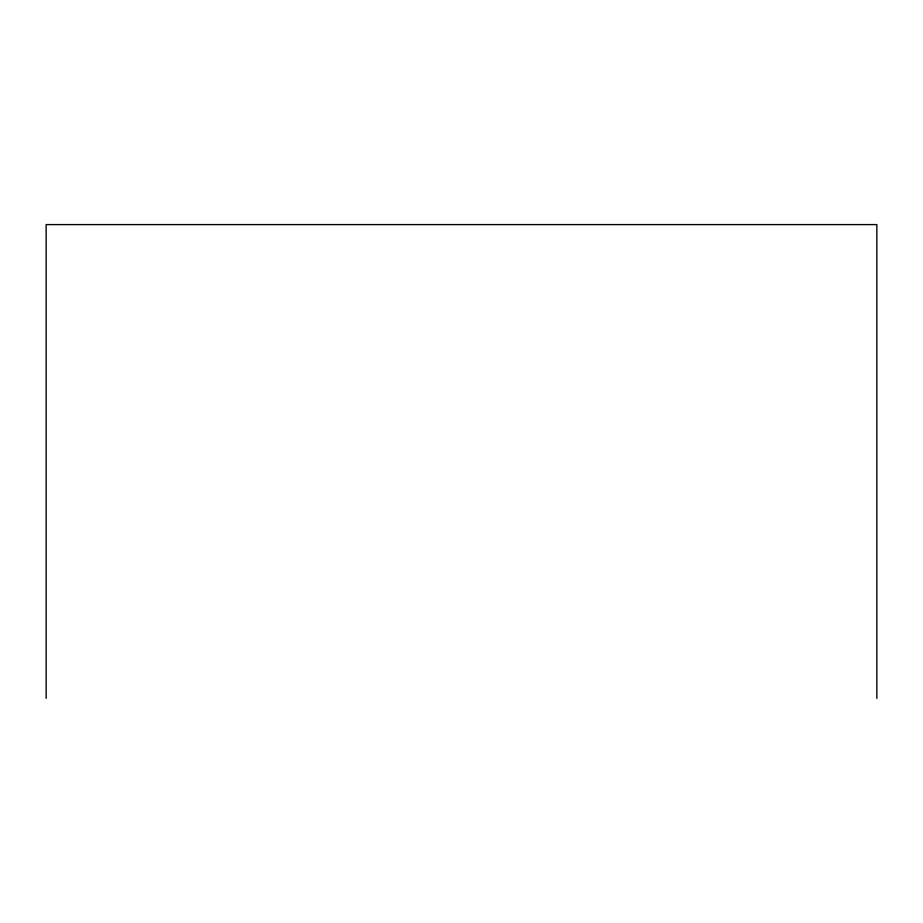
<?xml version="1.0" encoding="UTF-8"?>
<svg xmlns="http://www.w3.org/2000/svg" width="923" height="923" viewBox="0 0 923 923"><rect width="100%" height="100%" fill="white"/><g stroke="black" fill="none" stroke-linecap="round" stroke-linejoin="round"><path stroke-width="1.38" d="M876.85 698.411L876.85 224.589L46.15 224.589L46.15 698.411"/></g></svg>
